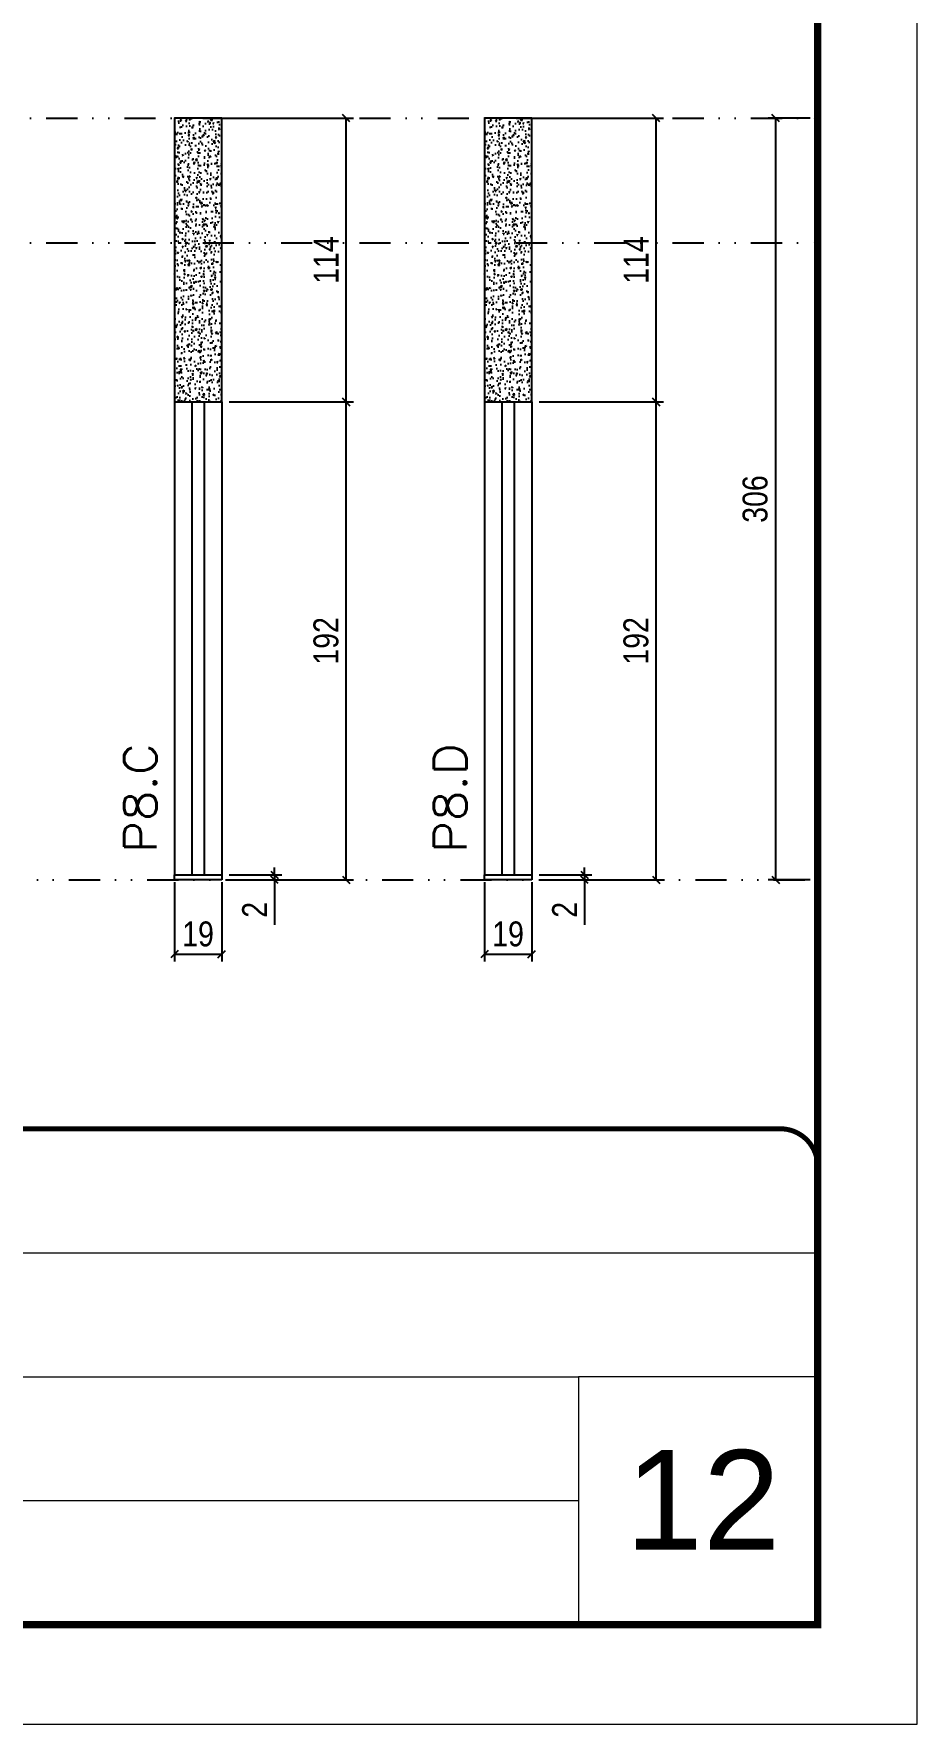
# Model space of a CAD drawing. Extents: x 14400 to 27878, y -21631 to 6985.
# Drawn here: x 20312 to 20667, y 3638 to 4317 of the extents above; entities that cross this region are included whole.
import ezdxf

# ---------------------------------------------------------------- set-up
doc = ezdxf.new("R2010")
doc.units = 0
for name, pattern in [('CONTINUO', [0]), ('DASHED', [0.75, 0.5, -0.25]), ('DIVIDE2', [0.625, 0.25, -0.125, 0, -0.125, 0, -0.125])]:
    doc.linetypes.add(name, pattern=pattern)
for name, color, linetype, lineweight in [('CARIMBO', 255, 'Continuous', 9), ('Folhas', 255, 'Continuous', 9), ('SARRAFO DE PRESSAO', 251, 'DASHED', 9), ('Texto Seção', 7, 'Continuous', 15)]:
    doc.layers.add(name, color=color, linetype=linetype, lineweight=lineweight)
for name, color, linetype in [('COTA', 241, 'Continuous'), ('Nível', 160, 'Continuous'), ('Painéis', 200, 'Continuous'), ('SARR_2.2x7', 40, 'Continuous')]:
    doc.layers.add(name, color=color, linetype=linetype)
doc.styles.add('ARIAL', font='arial.ttf')
doc.styles.add('COTA TECNICA', font='techl___.ttf', dxfattribs={"height": 10})
doc.styles.add('COTA TECNICA-50', font='techl___.ttf', dxfattribs={"height": 10})
doc.styles.add('REGUA-120', font='ROMANS.shx', dxfattribs={"height": 15})
doc.dimstyles.new('COTA PAINEL-50', dxfattribs={"dimtxt": 10, "dimasz": 3, "dimexe": 3, "dimexo": 3, "dimgap": 3, "dimtad": 1, "dimdec": 1, "dimzin": 12, "dimdsep": 46, "dimtxsty": 'COTA TECNICA-50', "dimblk1": 'OBLIQUE', "dimblk2": 'OBLIQUE', "dimsah": 1, "dimcen": 0.9, "dimclrd": 4, "dimclre": 4, "dimclrt": 240, "dimadec": 1, "dimazin": 3, "dimtfac": 1, "dimtdec": 1, "dimtmove": 0, "dimatfit": 3, "dimfxl": 1, "dimtolj": 1, "dimtzin": 12, "dimarcsym": 0})
doc.dimstyles.new('PAINEL', dxfattribs={"dimtxt": 10, "dimasz": 3, "dimexe": 3, "dimexo": 3, "dimgap": 3, "dimtad": 1, "dimdec": 1, "dimzin": 12, "dimdsep": 46, "dimtxsty": 'COTA TECNICA', "dimblk1": 'OBLIQUE', "dimblk2": 'OBLIQUE', "dimsah": 1, "dimcen": 0.9, "dimclrd": 4, "dimclre": 4, "dimclrt": 240, "dimadec": 1, "dimazin": 3, "dimtfac": 1, "dimtdec": 1, "dimtmove": 0, "dimatfit": 3, "dimfxl": 1, "dimtolj": 1, "dimtzin": 12, "dimarcsym": 0})

# ---------------------------------------------------------------- blocks, each defined once
blk = doc.blocks.new('9999999999')
at = {"color": 30, "linetype": 'CONTINUO'}
for p, q in [((98564.56, 34379.64), (99583.98, 34379.64)), ((98564.56, 34329.83), (99487.98, 34329.83)), ((99583.98, 34329.83), (99487.98, 34329.83)), ((99487.98, 34329.83), (99487.98, 34230.21)), ((98564.56, 34280.02), (99487.98, 34280.02))]:
    blk.add_line(p, q, dxfattribs=at)
at = {"color": 30, "linetype": 'CONTINUO', "const_width": 2}
blk.add_lwpolyline([(99583.98, 34230.21), (99583.98, 34414.45, 0.414214), (99568.98, 34429.45), (98228.98, 34429.45, 0.414214), (98213.98, 34414.45), (98213.98, 34245.21, 0.414214), (98228.98, 34230.21), (99583.98, 34230.21)], format="xyb", dxfattribs=at)
at = {"layer": 'Folhas'}
blk.add_lwpolyline([(98138.98, 34190.21), (99623.98, 34190.21), (99623.98, 35240.21), (98138.98, 35240.21)], close=True, dxfattribs=at)
at = {"layer": 'Folhas', "color": 30, "const_width": 3}
blk.add_lwpolyline([(98213.98, 34230.21), (99583.98, 34230.21), (99583.98, 35200.21), (98213.98, 35200.21)], close=True, dxfattribs=at)
blk = doc.blocks.new('_Oblique')
at = {"color": 0, "linetype": 'ByBlock', "lineweight": -2}
blk.add_line((-0.5, -0.5), (0.5, 0.5), dxfattribs=at)
blk = doc.blocks.new('*D1069')
at = {"layer": 'COTA', "color": 4, "lineweight": -2, "transparency": 16777216}
for p, q in [((20623.97, 4282.86), (20607.13, 4282.86)), ((20610.13, 3976.86), (20610.13, 4282.86)), ((20623.97, 3976.86), (20607.13, 3976.86))]:
    blk.add_line(p, q, dxfattribs=at)
at = {"layer": 'Defpoints', "color": 0, "transparency": 16777216}
for p in [(20610.13, 4282.86), (20626.97, 4282.86), (20626.97, 3976.86)]:
    blk.add_point(p, dxfattribs=at)
at = {"layer": 'COTA', "color": 4, "lineweight": -2, "transparency": 16777216, "xscale": 3, "yscale": 3, "zscale": 3}
for p, rotation in [((20610.13, 4282.86), 90), ((20610.13, 3976.86), 270)]:
    blk.add_blockref('_Oblique', p, dxfattribs=dict(at, rotation=rotation))
at = {"layer": 'COTA', "color": 240, "transparency": 16777216, "insert": (20601.91, 4129.86), "char_height": 10, "attachment_point": 5, "rotation": 90, "style": 'COTA TECNICA'}
blk.add_mtext('\\A1;306', dxfattribs=at)
blk = doc.blocks.new('*D1077')
at = {"layer": 'COTA', "color": 4, "lineweight": -2, "transparency": 16777216}
for p, q in [((20368.62, 3975.86), (20368.62, 3943.97)), ((20387.62, 3975.86), (20387.62, 3943.97)), ((20368.62, 3946.97), (20387.62, 3946.97))]:
    blk.add_line(p, q, dxfattribs=at)
at = {"layer": 'Defpoints', "color": 0, "transparency": 16777216}
for p in [(20368.62, 3978.86), (20387.62, 3978.86), (20387.62, 3946.97)]:
    blk.add_point(p, dxfattribs=at)
at = {"layer": 'COTA', "color": 4, "lineweight": -2, "transparency": 16777216, "xscale": 3, "yscale": 3, "zscale": 3, "rotation": 180}
blk.add_blockref('_Oblique', (20368.62, 3946.97), dxfattribs=at)
at = {"layer": 'COTA', "color": 4, "lineweight": -2, "transparency": 16777216, "xscale": 3, "yscale": 3, "zscale": 3}
blk.add_blockref('_Oblique', (20387.62, 3946.97), dxfattribs=at)
at = {"layer": 'COTA', "color": 240, "transparency": 16777216, "insert": (20378.12, 3955.05), "char_height": 10, "attachment_point": 5, "style": 'COTA TECNICA'}
blk.add_mtext('\\A1;19', dxfattribs=at)
blk = doc.blocks.new('*D1078')
at = {"layer": 'COTA', "color": 4, "lineweight": -2, "transparency": 16777216}
for p, q in [((20408.82, 3978.86), (20408.82, 3981.86)), ((20390.62, 3978.86), (20411.82, 3978.86)), ((20390.62, 3976.86), (20411.82, 3976.86)), ((20408.82, 3978.86), (20408.82, 3976.86)), ((20408.82, 3976.86), (20408.82, 3958.75))]:
    blk.add_line(p, q, dxfattribs=at)
at = {"layer": 'Defpoints', "color": 0, "transparency": 16777216}
for p in [(20387.62, 3978.86), (20387.62, 3976.86), (20408.82, 3978.86)]:
    blk.add_point(p, dxfattribs=at)
at = {"layer": 'COTA', "color": 4, "lineweight": -2, "transparency": 16777216, "xscale": 3, "yscale": 3, "zscale": 3}
for p, rotation in [((20408.82, 3978.86), 270), ((20408.82, 3976.86), 90)]:
    blk.add_blockref('_Oblique', p, dxfattribs=dict(at, rotation=rotation))
at = {"layer": 'COTA', "color": 240, "transparency": 16777216, "insert": (20400.82, 3964.8), "char_height": 10, "attachment_point": 5, "rotation": 90, "style": 'COTA TECNICA-50'}
blk.add_mtext('\\A1;2', dxfattribs=at)
blk = doc.blocks.new('*D1079')
at = {"layer": 'COTA', "color": 4, "lineweight": -2, "transparency": 16777216}
for p, q in [((20390.62, 4168.86), (20440.61, 4168.86)), ((20437.61, 3976.86), (20437.61, 4168.86)), ((20390.62, 3976.86), (20440.61, 3976.86))]:
    blk.add_line(p, q, dxfattribs=at)
at = {"layer": 'Defpoints', "color": 0, "transparency": 16777216}
for p in [(20387.62, 4168.86), (20437.61, 4168.86), (20387.62, 3976.86)]:
    blk.add_point(p, dxfattribs=at)
at = {"layer": 'COTA', "color": 4, "lineweight": -2, "transparency": 16777216, "xscale": 3, "yscale": 3, "zscale": 3}
for p, rotation in [((20437.61, 4168.86), 90), ((20437.61, 3976.86), 270)]:
    blk.add_blockref('_Oblique', p, dxfattribs=dict(at, rotation=rotation))
at = {"layer": 'COTA', "color": 240, "transparency": 16777216, "insert": (20429.53, 4072.86), "char_height": 10, "attachment_point": 5, "rotation": 90, "style": 'COTA TECNICA-50'}
blk.add_mtext('\\A1;192', dxfattribs=at)
blk = doc.blocks.new('*D1080')
at = {"layer": 'COTA', "color": 4, "lineweight": -2, "transparency": 16777216}
for p, q in [((20390.62, 4282.86), (20440.61, 4282.86)), ((20437.61, 4168.86), (20437.61, 4282.86)), ((20390.62, 4168.86), (20440.61, 4168.86))]:
    blk.add_line(p, q, dxfattribs=at)
at = {"layer": 'Defpoints', "color": 0, "transparency": 16777216}
for p in [(20387.62, 4282.86), (20437.61, 4282.86), (20387.62, 4168.86)]:
    blk.add_point(p, dxfattribs=at)
at = {"layer": 'COTA', "color": 4, "lineweight": -2, "transparency": 16777216, "xscale": 3, "yscale": 3, "zscale": 3}
for p, rotation in [((20437.61, 4282.86), 90), ((20437.61, 4168.86), 270)]:
    blk.add_blockref('_Oblique', p, dxfattribs=dict(at, rotation=rotation))
at = {"layer": 'COTA', "color": 240, "transparency": 16777216, "insert": (20429.54, 4225.86), "char_height": 10, "attachment_point": 5, "rotation": 90, "style": 'COTA TECNICA'}
blk.add_mtext('\\A1;114', dxfattribs=at)
blk = doc.blocks.new('*D1081')
at = {"layer": 'COTA', "color": 4, "lineweight": -2, "transparency": 16777216}
for p, q in [((20493.14, 3975.86), (20493.14, 3943.97)), ((20512.14, 3975.86), (20512.14, 3943.97)), ((20493.14, 3946.97), (20512.14, 3946.97))]:
    blk.add_line(p, q, dxfattribs=at)
at = {"layer": 'Defpoints', "color": 0, "transparency": 16777216}
for p in [(20493.14, 3978.86), (20512.14, 3978.86), (20512.14, 3946.97)]:
    blk.add_point(p, dxfattribs=at)
at = {"layer": 'COTA', "color": 4, "lineweight": -2, "transparency": 16777216, "xscale": 3, "yscale": 3, "zscale": 3, "rotation": 180}
blk.add_blockref('_Oblique', (20493.14, 3946.97), dxfattribs=at)
at = {"layer": 'COTA', "color": 4, "lineweight": -2, "transparency": 16777216, "xscale": 3, "yscale": 3, "zscale": 3}
blk.add_blockref('_Oblique', (20512.14, 3946.97), dxfattribs=at)
at = {"layer": 'COTA', "color": 240, "transparency": 16777216, "insert": (20502.64, 3955.05), "char_height": 10, "attachment_point": 5, "style": 'COTA TECNICA'}
blk.add_mtext('\\A1;19', dxfattribs=at)
blk = doc.blocks.new('*D1082')
at = {"layer": 'COTA', "color": 4, "lineweight": -2, "transparency": 16777216}
for p, q in [((20533.33, 3978.86), (20533.33, 3981.86)), ((20515.14, 3978.86), (20536.33, 3978.86)), ((20515.14, 3976.86), (20536.33, 3976.86)), ((20533.33, 3978.86), (20533.33, 3976.86)), ((20533.33, 3976.86), (20533.33, 3958.75))]:
    blk.add_line(p, q, dxfattribs=at)
at = {"layer": 'Defpoints', "color": 0, "transparency": 16777216}
for p in [(20512.14, 3978.86), (20512.14, 3976.86), (20533.33, 3978.86)]:
    blk.add_point(p, dxfattribs=at)
at = {"layer": 'COTA', "color": 4, "lineweight": -2, "transparency": 16777216, "xscale": 3, "yscale": 3, "zscale": 3}
for p, rotation in [((20533.33, 3978.86), 270), ((20533.33, 3976.86), 90)]:
    blk.add_blockref('_Oblique', p, dxfattribs=dict(at, rotation=rotation))
at = {"layer": 'COTA', "color": 240, "transparency": 16777216, "insert": (20525.33, 3964.8), "char_height": 10, "attachment_point": 5, "rotation": 90, "style": 'COTA TECNICA-50'}
blk.add_mtext('\\A1;2', dxfattribs=at)
blk = doc.blocks.new('*D1083')
at = {"layer": 'COTA', "color": 4, "lineweight": -2, "transparency": 16777216}
for p, q in [((20515.14, 4168.86), (20565.13, 4168.86)), ((20562.13, 3976.86), (20562.13, 4168.86)), ((20515.14, 3976.86), (20565.13, 3976.86))]:
    blk.add_line(p, q, dxfattribs=at)
at = {"layer": 'Defpoints', "color": 0, "transparency": 16777216}
for p in [(20512.14, 4168.86), (20562.13, 4168.86), (20512.14, 3976.86)]:
    blk.add_point(p, dxfattribs=at)
at = {"layer": 'COTA', "color": 4, "lineweight": -2, "transparency": 16777216, "xscale": 3, "yscale": 3, "zscale": 3}
for p, rotation in [((20562.13, 4168.86), 90), ((20562.13, 3976.86), 270)]:
    blk.add_blockref('_Oblique', p, dxfattribs=dict(at, rotation=rotation))
at = {"layer": 'COTA', "color": 240, "transparency": 16777216, "insert": (20554.04, 4072.86), "char_height": 10, "attachment_point": 5, "rotation": 90, "style": 'COTA TECNICA-50'}
blk.add_mtext('\\A1;192', dxfattribs=at)
blk = doc.blocks.new('*D1084')
at = {"layer": 'COTA', "color": 4, "lineweight": -2, "transparency": 16777216}
for p, q in [((20515.14, 4282.86), (20565.13, 4282.86)), ((20562.13, 4168.86), (20562.13, 4282.86)), ((20515.14, 4168.86), (20565.13, 4168.86))]:
    blk.add_line(p, q, dxfattribs=at)
at = {"layer": 'Defpoints', "color": 0, "transparency": 16777216}
for p in [(20512.14, 4282.86), (20562.13, 4282.86), (20512.14, 4168.86)]:
    blk.add_point(p, dxfattribs=at)
at = {"layer": 'COTA', "color": 4, "lineweight": -2, "transparency": 16777216, "xscale": 3, "yscale": 3, "zscale": 3}
for p, rotation in [((20562.13, 4282.86), 90), ((20562.13, 4168.86), 270)]:
    blk.add_blockref('_Oblique', p, dxfattribs=dict(at, rotation=rotation))
at = {"layer": 'COTA', "color": 240, "transparency": 16777216, "insert": (20554.06, 4225.86), "char_height": 10, "attachment_point": 5, "rotation": 90, "style": 'COTA TECNICA'}
blk.add_mtext('\\A1;114', dxfattribs=at)

msp = doc.modelspace()

# ---------------------------------------------------------------- hatches: boundary and pattern name
at = {"layer": 'COTA'}
h = msp.add_hatch(dxfattribs=at)
h.set_pattern_fill('AR-CONC', color=256, scale=0.03)
h.set_pattern_definition([(50, (1625.5707, -50), (5.4655401, -0.4781726), [0.5715, -6.2865]), (355, (1625.571, -50), (-1.0573026, 5.7317054), [0.4572, -5.0292175]), (100.451445, (1626.026, -50.04), (4.4082374, 5.2535326), [0.4857003, -5.3427073]), (46.1842, (1625.571, -48.476), (8.1323712, -1.2612698), [0.85725, -9.42975]), (96.635558, (1626.2484, -48.581), (7.122124, 7.4227837), [0.7285507, -8.0140682]), (351.18415, (1625.571, -48.476), (7.122124, 7.4227837), [0.685799, -7.543792]), (21, (1626.3327, -48.857), (4.5484317, -3.0679559), [0.5715, -6.2865]), (326, (1626.333, -48.857), (1.8540609, 5.525639), [0.4572, -5.0292]), (71.451445, (1626.712, -49.1127), (6.4024926, 2.457683), [0.4857003, -5.3426981]), (37.5, (1625.5707, -50), (0.0926581, 2.53665117), [0, -4.96824, 0, -5.1054, 0, -5.04825]), (7.5, (1625.5707, -50), (2.00458988, 3.00541724), [0, -2.91084, 0, -4.85394, 0, -1.92405]), (327.5, (1623.8715, -50), (4.06771786, -0.17186232), [0, -1.905, 0, -5.9436, 0, -7.8867]), (317.5, (1623.1095, -50), (4.44387544, 0.7627947), [0, -2.4765, 0, -3.94716, 0, -5.6007])])
h.paths.add_polyline_path([(20387.624, 4282.86), (20368.624, 4282.86), (20368.624, 4168.86), (20387.624, 4168.86)])
h = msp.add_hatch(dxfattribs=at)
h.set_pattern_fill('AR-CONC', color=256, scale=0.03)
h.set_pattern_definition([(50, (1750.086, -50), (5.4655401, -0.4781726), [0.5715, -6.2865]), (355, (1750.086, -50), (-1.0573026, 5.7317054), [0.4572, -5.0292175]), (100.451445, (1750.5417, -50.04), (4.4082374, 5.2535326), [0.4857003, -5.3427073]), (46.1842, (1750.086, -48.476), (8.1323712, -1.2612698), [0.85725, -9.42975]), (96.635558, (1750.764, -48.581), (7.122124, 7.4227837), [0.7285507, -8.0140682]), (351.18415, (1750.086, -48.476), (7.122124, 7.4227837), [0.685799, -7.543792]), (21, (1750.848, -48.857), (4.5484317, -3.0679559), [0.5715, -6.2865]), (326, (1750.848, -48.857), (1.8540609, 5.525639), [0.4572, -5.0292]), (71.451445, (1751.227, -49.1127), (6.4024926, 2.457683), [0.4857003, -5.3426981]), (37.5, (1750.0862, -50), (0.0926581, 2.53665117), [0, -4.96824, 0, -5.1054, 0, -5.04825]), (7.5, (1750.0862, -50), (2.00458988, 3.00541724), [0, -2.91084, 0, -4.85394, 0, -1.92405]), (327.5, (1748.387, -50), (4.06771786, -0.17186232), [0, -1.905, 0, -5.9436, 0, -7.8867]), (317.5, (1747.625, -50), (4.44387544, 0.7627947), [0, -2.4765, 0, -3.94716, 0, -5.6007])])
h.paths.add_polyline_path([(20512.14, 4282.86), (20493.14, 4282.86), (20493.14, 4168.86), (20512.14, 4168.86)])

# ---------------------------------------------------------------- linework, layer by layer
for points in [[(20368.624, 4168.86), (20387.624, 4168.86), (20387.624, 4282.86), (20368.624, 4282.86)], [(20493.14, 4168.86), (20512.14, 4168.86), (20512.14, 4282.86), (20493.14, 4282.86)]]:
    msp.add_lwpolyline(points, close=True, dxfattribs=at)
at = {"layer": 'Nível', "color": 4, "linetype": 'DIVIDE2', "ltscale": 50}
for p, q in [((19719.584, 4282.86), (20626.967, 4282.86)), ((19719.584, 4232.86), (20626.967, 4232.86)), ((19256.967, 3976.86), (20626.967, 3976.86))]:
    msp.add_line(p, q, dxfattribs=at)
at = {"layer": 'Painéis'}
for p, q in [((20368.624, 4168.86), (20368.624, 3978.86)), ((20368.624, 4168.86), (20387.624, 4168.86)), ((20387.624, 4168.86), (20387.624, 3978.86)), ((20493.14, 4168.86), (20493.14, 3978.86)), ((20493.14, 4168.86), (20512.14, 4168.86)), ((20512.14, 4168.86), (20512.14, 3978.86)), ((20368.624, 3978.86), (20387.624, 3978.86)), ((20368.624, 3976.86), (20368.624, 3978.86)), ((20387.624, 3976.86), (20368.624, 3976.86)), ((20387.624, 3978.86), (20387.624, 3976.86)), ((20493.14, 3978.86), (20512.14, 3978.86)), ((20493.14, 3976.86), (20493.14, 3978.86)), ((20512.14, 3976.86), (20493.14, 3976.86)), ((20512.14, 3978.86), (20512.14, 3976.86))]:
    msp.add_line(p, q, dxfattribs=at)
at = {"layer": 'SARR_2.2x7'}
for p, q in [((20375.624, 4168.86), (20375.624, 3978.86)), ((20380.624, 4168.86), (20380.624, 3978.86)), ((20500.14, 4168.86), (20500.14, 3978.86)), ((20505.14, 4168.86), (20505.14, 3978.86))]:
    msp.add_line(p, q, dxfattribs=at)

# ---------------------------------------------------------------- block references
at = {"layer": 'SARRAFO DE PRESSAO', "color": 6, "linetype": 'ByBlock'}
msp.add_blockref('9999999999', (-78957.011, -30552.628), dxfattribs=at)

# ---------------------------------------------------------------- texts
at = {"layer": 'CARIMBO', "style": 'ARIAL'}
msp.add_text('12', height=40, dxfattribs=at).set_placement((20549.828, 3707.721))
at = {"layer": 'Texto Seção', "style": 'REGUA-120', "width": 1.1}
for s, p in [('P8.C', (20361.375, 3987.624)), ('P8.D', (20485.89, 3987.624))]:
    msp.add_text(s, height=13, rotation=90, dxfattribs=at).set_placement(p)

# ---------------------------------------------------------------- dimensions: what is measured, and where the dimension line sits
at = {"layer": 'COTA'}
for base, p1, p2, dimstyle, picture, middle in [((20437.614, 4282.86), (20387.624, 4168.86), (20387.624, 4282.86), 'PAINEL', '*D1080', (20429.541, 4225.86)), ((20562.129, 4282.86), (20512.14, 4168.86), (20512.14, 4282.86), 'PAINEL', '*D1084', (20554.056, 4225.86)), ((20610.132, 4282.86), (20626.967, 3976.86), (20626.967, 4282.86), 'PAINEL', '*D1069', (20601.913, 4129.86)), ((20437.614, 4168.86), (20387.624, 3976.86), (20387.624, 4168.86), 'COTA PAINEL-50', '*D1079', (20429.526, 4072.86)), ((20562.129, 4168.86), (20512.14, 3976.86), (20512.14, 4168.86), 'COTA PAINEL-50', '*D1083', (20554.041, 4072.86))]:
    dim = msp.add_linear_dim(base=base, p1=p1, p2=p2, angle=90, dimstyle=dimstyle, dxfattribs=at)
    dim.commit()
    dim.dimension.update_dxf_attribs({"geometry": picture, "text_midpoint": middle})
for base, p1, p2, picture, middle in [((20408.817, 3978.86), (20387.624, 3976.86), (20387.624, 3978.86), '*D1078', (20408.817, 3964.805)), ((20533.333, 3978.86), (20512.14, 3976.86), (20512.14, 3978.86), '*D1082', (20533.333, 3964.805))]:
    dim = msp.add_linear_dim(base=base, p1=p1, p2=p2, angle=90, dimstyle='COTA PAINEL-50', dxfattribs=at)
    dim.commit()
    dim.dimension.update_dxf_attribs({"geometry": picture, "text_midpoint": middle, "dimtype": 160})
for base, p1, p2, picture, middle in [((20387.624, 3946.966), (20368.624, 3978.86), (20387.624, 3978.86), '*D1077', (20378.124, 3955.054)), ((20512.14, 3946.966), (20493.14, 3978.86), (20512.14, 3978.86), '*D1081', (20502.64, 3955.054))]:
    dim = msp.add_linear_dim(base=base, p1=p1, p2=p2, dimstyle='PAINEL', override={"dimarcsym": 2}, dxfattribs=at)
    dim.commit()
    dim.dimension.update_dxf_attribs({"geometry": picture, "text_midpoint": middle})

doc.saveas('drawing.dxf')
